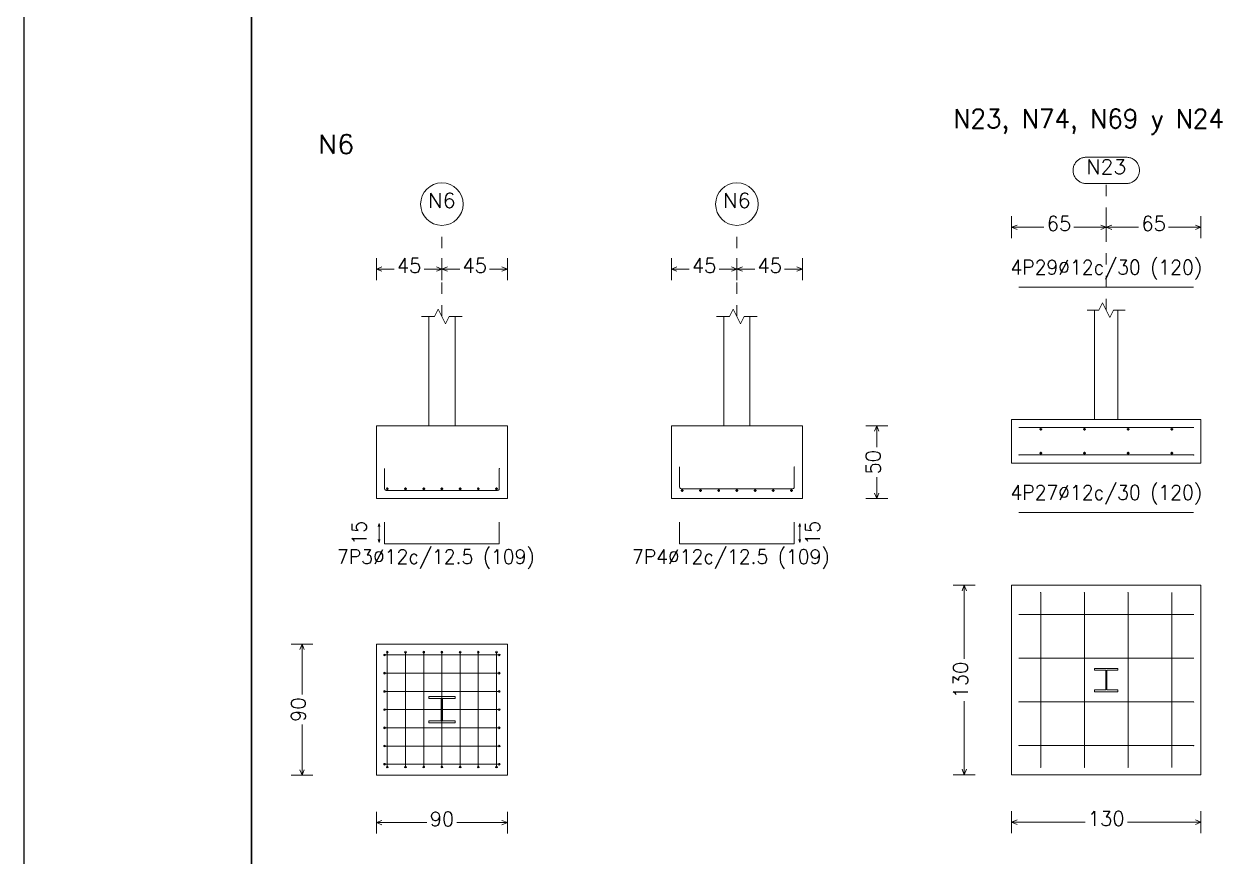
# Model space of a CAD drawing. Header units: inches. Extents: x 72863 to 72995, y 49095 to 49225.
# Drawn here: x 72952.65 to 72963.2, y 49174.96 to 49182.28 of the extents above; entities that cross this region are included whole.
import ezdxf
from ezdxf.enums import TextEntityAlignment as Align

# ---------------------------------------------------------------- set-up
doc = ezdxf.new("R2010")
doc.units = ezdxf.units.IN
doc.linetypes.add('CYPE_PUNTO', pattern=[0.075, 0, -0.075])
doc.layers.get('0').update_dxf_attribs({"lineweight": 15})
for name, color, linetype, lineweight in [('CIM_COTAS', 2, 'Continuous', 9), ('CIM_DIB_ARMADOS', 4, 'Continuous', 9), ('CIM_GEOMETRIA', 2, 'Continuous', 9), ('CIM_REFEREN', 2, 'Continuous', 9), ('CIM_TXT_ARMADOS', 3, 'Continuous', 9)]:
    doc.layers.add(name, color=color, linetype=linetype, lineweight=lineweight)
doc.layers.add('VG', color=7, linetype='Continuous')
doc.styles.add('CYPETXT', font='romans__.ttf', dxfattribs={"height": 0.2})

# ---------------------------------------------------------------- blocks, each defined once
blk = doc.blocks.new('PLANTILLA')
at = {"layer": 'VG'}
for p, q in [((72862.71, 49224.711), (72862.71, 49195.011)), ((72864.71, 49196.011), (72864.71, 49223.711))]:
    blk.add_line(p, q, dxfattribs=at)
blk.add_lwpolyline([(72903.71, 49199.561), (72903.71, 49223.711), (72864.71, 49223.711), (72864.71, 49196.011), (72885.71, 49196.011), (72885.71, 49199.611)], dxfattribs=at)

msp = doc.modelspace()

# ---------------------------------------------------------------- hatches: boundary and pattern name
at = {"layer": 'CIM_DIB_ARMADOS'}
h = msp.add_hatch(color=256, dxfattribs=at)
edge = h.paths.add_edge_path()
edge.add_arc((72961.3917, 49178.7363), 0.00102, 0, 360)
h = msp.add_hatch(color=256, dxfattribs=at)
edge = h.paths.add_edge_path()
edge.add_arc((72962.9277, 49178.7363), 0.00102, 0, 360)
h = msp.add_hatch(color=256, dxfattribs=at)
edge = h.paths.add_edge_path()
edge.add_arc((72961.3917, 49178.4957), 0.00102, 0, 360)
h = msp.add_hatch(color=256, dxfattribs=at)
edge = h.paths.add_edge_path()
edge.add_arc((72962.9277, 49178.4957), 0.00102, 0, 360)
h = msp.add_hatch(color=256, dxfattribs=at)
edge = h.paths.add_edge_path()
edge.add_arc((72958.4088, 49178.3907), 0.00102, 0, 360)
h = msp.add_hatch(color=256, dxfattribs=at)
edge = h.paths.add_edge_path()
edge.add_arc((72959.4174, 49178.3907), 0.00102, 0, 360)
h = msp.add_hatch(color=256, dxfattribs=at)
edge = h.paths.add_edge_path()
edge.add_arc((72955.8162, 49178.3754), 0.00102, 0, 360)
h = msp.add_hatch(color=256, dxfattribs=at)
edge = h.paths.add_edge_path()
edge.add_arc((72956.8248, 49178.3754), 0.00102, 0, 360)
h = msp.add_hatch(color=256, dxfattribs=at)
edge = h.paths.add_edge_path()
edge.add_arc((72961.5837, 49177.2861), 0.00102, 0, 360)
h = msp.add_hatch(color=256, dxfattribs=at)
edge = h.paths.add_edge_path()
edge.add_arc((72961.5837, 49177.2861), 0.00102, 0, 360)
h = msp.add_hatch(color=256, dxfattribs=at)
edge = h.paths.add_edge_path()
edge.add_arc((72961.9677, 49177.2861), 0.00102, 0, 360)
h = msp.add_hatch(color=256, dxfattribs=at)
edge = h.paths.add_edge_path()
edge.add_arc((72961.9677, 49177.2861), 0.00102, 0, 360)
h = msp.add_hatch(color=256, dxfattribs=at)
edge = h.paths.add_edge_path()
edge.add_arc((72962.3517, 49177.2861), 0.00102, 0, 360)
h = msp.add_hatch(color=256, dxfattribs=at)
edge = h.paths.add_edge_path()
edge.add_arc((72962.3517, 49177.2861), 0.00102, 0, 360)
h = msp.add_hatch(color=256, dxfattribs=at)
edge = h.paths.add_edge_path()
edge.add_arc((72962.7357, 49177.2861), 0.00102, 0, 360)
h = msp.add_hatch(color=256, dxfattribs=at)
edge = h.paths.add_edge_path()
edge.add_arc((72962.7357, 49177.2861), 0.00102, 0, 360)
h = msp.add_hatch(color=256, dxfattribs=at)
edge = h.paths.add_edge_path()
edge.add_arc((72961.3917, 49177.0941), 0.00102, 0, 360)
h = msp.add_hatch(color=256, dxfattribs=at)
edge = h.paths.add_edge_path()
edge.add_arc((72961.3917, 49177.0941), 0.00102, 0, 360)
h = msp.add_hatch(color=256, dxfattribs=at)
edge = h.paths.add_edge_path()
edge.add_arc((72962.9277, 49177.0941), 0.00102, 0, 360)
h = msp.add_hatch(color=256, dxfattribs=at)
edge = h.paths.add_edge_path()
edge.add_arc((72962.9277, 49177.0941), 0.00102, 0, 360)
h = msp.add_hatch(color=256, dxfattribs=at)
edge = h.paths.add_edge_path()
edge.add_arc((72955.8162, 49176.7382), 0.00102, 0, 360)
h = msp.add_hatch(color=256, dxfattribs=at)
edge = h.paths.add_edge_path()
edge.add_arc((72955.8405, 49176.7626), 0.00102, 0, 360)
h = msp.add_hatch(color=256, dxfattribs=at)
edge = h.paths.add_edge_path()
edge.add_arc((72956.0005, 49176.7626), 0.00102, 0, 360)
h = msp.add_hatch(color=256, dxfattribs=at)
edge = h.paths.add_edge_path()
edge.add_arc((72956.1605, 49176.7626), 0.00102, 0, 360)
h = msp.add_hatch(color=256, dxfattribs=at)
edge = h.paths.add_edge_path()
edge.add_arc((72956.3205, 49176.7626), 0.00102, 0, 360)
h = msp.add_hatch(color=256, dxfattribs=at)
edge = h.paths.add_edge_path()
edge.add_arc((72956.4805, 49176.7626), 0.00102, 0, 360)
h = msp.add_hatch(color=256, dxfattribs=at)
edge = h.paths.add_edge_path()
edge.add_arc((72956.6405, 49176.7626), 0.00102, 0, 360)
h = msp.add_hatch(color=256, dxfattribs=at)
edge = h.paths.add_edge_path()
edge.add_arc((72956.8005, 49176.7626), 0.00102, 0, 360)
h = msp.add_hatch(color=256, dxfattribs=at)
edge = h.paths.add_edge_path()
edge.add_arc((72956.8248, 49176.7382), 0.00102, 0, 360)
h = msp.add_hatch(color=256, dxfattribs=at)
edge = h.paths.add_edge_path()
edge.add_arc((72961.3917, 49176.7101), 0.00102, 0, 360)
h = msp.add_hatch(color=256, dxfattribs=at)
edge = h.paths.add_edge_path()
edge.add_arc((72961.3917, 49176.7101), 0.00102, 0, 360)
h = msp.add_hatch(color=256, dxfattribs=at)
edge = h.paths.add_edge_path()
edge.add_arc((72962.9277, 49176.7101), 0.00102, 0, 360)
h = msp.add_hatch(color=256, dxfattribs=at)
edge = h.paths.add_edge_path()
edge.add_arc((72962.9277, 49176.7101), 0.00102, 0, 360)
h = msp.add_hatch(color=256, dxfattribs=at)
edge = h.paths.add_edge_path()
edge.add_arc((72955.8162, 49176.5782), 0.00102, 0, 360)
h = msp.add_hatch(color=256, dxfattribs=at)
edge = h.paths.add_edge_path()
edge.add_arc((72956.8248, 49176.5782), 0.00102, 0, 360)
h = msp.add_hatch(color=256, dxfattribs=at)
edge = h.paths.add_edge_path()
edge.add_arc((72955.8162, 49176.4182), 0.00102, 0, 360)
h = msp.add_hatch(color=256, dxfattribs=at)
edge = h.paths.add_edge_path()
edge.add_arc((72956.8248, 49176.4182), 0.00102, 0, 360)
h = msp.add_hatch(color=256, dxfattribs=at)
edge = h.paths.add_edge_path()
edge.add_arc((72961.3917, 49176.3261), 0.00102, 0, 360)
h = msp.add_hatch(color=256, dxfattribs=at)
edge = h.paths.add_edge_path()
edge.add_arc((72961.3917, 49176.3261), 0.00102, 0, 360)
h = msp.add_hatch(color=256, dxfattribs=at)
edge = h.paths.add_edge_path()
edge.add_arc((72962.9277, 49176.3261), 0.00102, 0, 360)
h = msp.add_hatch(color=256, dxfattribs=at)
edge = h.paths.add_edge_path()
edge.add_arc((72962.9277, 49176.3261), 0.00102, 0, 360)
h = msp.add_hatch(color=256, dxfattribs=at)
edge = h.paths.add_edge_path()
edge.add_arc((72955.8162, 49176.2582), 0.00102, 0, 360)
h = msp.add_hatch(color=256, dxfattribs=at)
edge = h.paths.add_edge_path()
edge.add_arc((72956.8248, 49176.2582), 0.00102, 0, 360)
h = msp.add_hatch(color=256, dxfattribs=at)
edge = h.paths.add_edge_path()
edge.add_arc((72955.8162, 49176.0982), 0.00102, 0, 360)
h = msp.add_hatch(color=256, dxfattribs=at)
edge = h.paths.add_edge_path()
edge.add_arc((72956.8248, 49176.0982), 0.00102, 0, 360)
h = msp.add_hatch(color=256, dxfattribs=at)
edge = h.paths.add_edge_path()
edge.add_arc((72955.8162, 49175.9382), 0.00102, 0, 360)
h = msp.add_hatch(color=256, dxfattribs=at)
edge = h.paths.add_edge_path()
edge.add_arc((72956.8248, 49175.9382), 0.00102, 0, 360)
h = msp.add_hatch(color=256, dxfattribs=at)
edge = h.paths.add_edge_path()
edge.add_arc((72961.3917, 49175.9421), 0.00102, 0, 360)
h = msp.add_hatch(color=256, dxfattribs=at)
edge = h.paths.add_edge_path()
edge.add_arc((72961.3917, 49175.9421), 0.00102, 0, 360)
h = msp.add_hatch(color=256, dxfattribs=at)
edge = h.paths.add_edge_path()
edge.add_arc((72962.9277, 49175.9421), 0.00102, 0, 360)
h = msp.add_hatch(color=256, dxfattribs=at)
edge = h.paths.add_edge_path()
edge.add_arc((72962.9277, 49175.9421), 0.00102, 0, 360)
h = msp.add_hatch(color=256, dxfattribs=at)
edge = h.paths.add_edge_path()
edge.add_arc((72955.8162, 49175.7782), 0.00102, 0, 360)
h = msp.add_hatch(color=256, dxfattribs=at)
edge = h.paths.add_edge_path()
edge.add_arc((72955.8405, 49175.7539), 0.00102, 0, 360)
h = msp.add_hatch(color=256, dxfattribs=at)
edge = h.paths.add_edge_path()
edge.add_arc((72956.0005, 49175.7539), 0.00102, 0, 360)
h = msp.add_hatch(color=256, dxfattribs=at)
edge = h.paths.add_edge_path()
edge.add_arc((72956.1605, 49175.7539), 0.00102, 0, 360)
h = msp.add_hatch(color=256, dxfattribs=at)
edge = h.paths.add_edge_path()
edge.add_arc((72956.3205, 49175.7539), 0.00102, 0, 360)
h = msp.add_hatch(color=256, dxfattribs=at)
edge = h.paths.add_edge_path()
edge.add_arc((72956.4805, 49175.7539), 0.00102, 0, 360)
h = msp.add_hatch(color=256, dxfattribs=at)
edge = h.paths.add_edge_path()
edge.add_arc((72956.6405, 49175.7539), 0.00102, 0, 360)
h = msp.add_hatch(color=256, dxfattribs=at)
edge = h.paths.add_edge_path()
edge.add_arc((72956.8005, 49175.7539), 0.00102, 0, 360)
h = msp.add_hatch(color=256, dxfattribs=at)
edge = h.paths.add_edge_path()
edge.add_arc((72956.8248, 49175.7782), 0.00102, 0, 360)
h = msp.add_hatch(color=256, dxfattribs=at)
edge = h.paths.add_edge_path()
edge.add_arc((72961.5837, 49175.7501), 0.00102, 0, 360)
h = msp.add_hatch(color=256, dxfattribs=at)
edge = h.paths.add_edge_path()
edge.add_arc((72961.5837, 49175.7501), 0.00102, 0, 360)
h = msp.add_hatch(color=256, dxfattribs=at)
edge = h.paths.add_edge_path()
edge.add_arc((72961.9677, 49175.7501), 0.00102, 0, 360)
h = msp.add_hatch(color=256, dxfattribs=at)
edge = h.paths.add_edge_path()
edge.add_arc((72961.9677, 49175.7501), 0.00102, 0, 360)
h = msp.add_hatch(color=256, dxfattribs=at)
edge = h.paths.add_edge_path()
edge.add_arc((72962.3517, 49175.7501), 0.00102, 0, 360)
h = msp.add_hatch(color=256, dxfattribs=at)
edge = h.paths.add_edge_path()
edge.add_arc((72962.3517, 49175.7501), 0.00102, 0, 360)
h = msp.add_hatch(color=256, dxfattribs=at)
edge = h.paths.add_edge_path()
edge.add_arc((72962.7357, 49175.7501), 0.00102, 0, 360)
h = msp.add_hatch(color=256, dxfattribs=at)
edge = h.paths.add_edge_path()
edge.add_arc((72962.7357, 49175.7501), 0.00102, 0, 360)

# ---------------------------------------------------------------- linework, layer by layer
at = {"layer": 'CIM_COTAS', "linetype": 'CYPE_PUNTO'}
for p, q in [((72962.1597, 49179.768), (72962.1597, 49180.8803)), ((72956.3205, 49179.7117), (72956.3205, 49180.5123)), ((72958.9131, 49179.7117), (72958.9131, 49180.5123))]:
    msp.add_line(p, q, dxfattribs=at)
at = {"layer": 'CIM_COTAS'}
for p, q in [((72961.3277, 49180.4003), (72961.3277, 49180.5923)), ((72961.3277, 49180.4963), (72961.3757, 49180.5155)), ((72961.3277, 49180.4963), (72961.3757, 49180.4771)), ((72961.3277, 49180.4963), (72961.6122, 49180.4963)), ((72961.8753, 49180.4963), (72962.1597, 49180.4963)), ((72962.1597, 49180.4963), (72962.1117, 49180.5155)), ((72962.1597, 49180.4963), (72962.1117, 49180.4771)), ((72962.1597, 49180.4003), (72962.1597, 49180.5923)), ((72962.1597, 49180.4003), (72962.1597, 49180.5923)), ((72962.1597, 49180.4963), (72962.2077, 49180.5155)), ((72962.1597, 49180.4963), (72962.2077, 49180.4771)), ((72962.1597, 49180.4963), (72962.4442, 49180.4963)), ((72962.7073, 49180.4963), (72962.9917, 49180.4963)), ((72962.9917, 49180.4963), (72962.9437, 49180.5155)), ((72962.9917, 49180.4963), (72962.9437, 49180.4771)), ((72962.9917, 49180.4003), (72962.9917, 49180.5923)), ((72955.7445, 49180.0323), (72955.7445, 49180.2243)), ((72956.3205, 49180.0323), (72956.3205, 49180.2243)), ((72956.3205, 49180.0323), (72956.3205, 49180.2243)), ((72956.8965, 49180.0323), (72956.8965, 49180.2243)), ((72958.3371, 49180.0323), (72958.3371, 49180.2243)), ((72958.9131, 49180.0323), (72958.9131, 49180.2243)), ((72958.9131, 49180.0323), (72958.9131, 49180.2243)), ((72959.4891, 49180.0323), (72959.4891, 49180.2243)), ((72955.7445, 49180.1283), (72955.7925, 49180.1475)), ((72955.7445, 49180.1283), (72955.7925, 49180.1091)), ((72955.7445, 49180.1283), (72955.901, 49180.1283)), ((72956.164, 49180.1283), (72956.3205, 49180.1283)), ((72956.3205, 49180.1283), (72956.2725, 49180.1475)), ((72956.3205, 49180.1283), (72956.2725, 49180.1091)), ((72956.3205, 49180.1283), (72956.3685, 49180.1475)), ((72956.3205, 49180.1283), (72956.3685, 49180.1091)), ((72956.3205, 49180.1283), (72956.477, 49180.1283)), ((72956.74, 49180.1283), (72956.8965, 49180.1283)), ((72956.8965, 49180.1283), (72956.8485, 49180.1475)), ((72956.8965, 49180.1283), (72956.8485, 49180.1091)), ((72958.3371, 49180.1283), (72958.3851, 49180.1475)), ((72958.3371, 49180.1283), (72958.3851, 49180.1091)), ((72958.3371, 49180.1283), (72958.4936, 49180.1283)), ((72958.7566, 49180.1283), (72958.9131, 49180.1283)), ((72958.9131, 49180.1283), (72958.8651, 49180.1475)), ((72958.9131, 49180.1283), (72958.8651, 49180.1091)), ((72958.9131, 49180.1283), (72958.9611, 49180.1475)), ((72958.9131, 49180.1283), (72958.9611, 49180.1091)), ((72958.9131, 49180.1283), (72959.0696, 49180.1283)), ((72959.3326, 49180.1283), (72959.4891, 49180.1283)), ((72959.4891, 49180.1283), (72959.4411, 49180.1475)), ((72959.4891, 49180.1283), (72959.4411, 49180.1091)), ((72960.0469, 49178.7517), (72960.2389, 49178.7517)), ((72960.1429, 49178.7517), (72960.1237, 49178.7037)), ((72960.1429, 49178.7517), (72960.1621, 49178.7037)), ((72960.1429, 49178.5632), (72960.1429, 49178.7517)), ((72960.1429, 49178.1117), (72960.1429, 49178.3002)), ((72960.0469, 49178.1117), (72960.2389, 49178.1117)), ((72960.1429, 49178.1117), (72960.1237, 49178.1597)), ((72960.1429, 49178.1117), (72960.1621, 49178.1597)), ((72960.8151, 49177.3501), (72961.0071, 49177.3501)), ((72960.9111, 49177.3501), (72960.8919, 49177.3021)), ((72960.9111, 49177.3501), (72960.9303, 49177.3021)), ((72960.9111, 49176.7033), (72960.9111, 49177.3501)), ((72954.9947, 49176.8342), (72955.1867, 49176.8342)), ((72955.0907, 49176.8342), (72955.0715, 49176.7862)), ((72955.0907, 49176.8342), (72955.1099, 49176.7862)), ((72955.0907, 49176.3898), (72955.0907, 49176.8342)), ((72960.9111, 49175.6861), (72960.9111, 49176.3328)), ((72955.0907, 49175.6822), (72955.0907, 49176.1267)), ((72954.9947, 49175.6822), (72955.1867, 49175.6822)), ((72955.0907, 49175.6822), (72955.0715, 49175.7302)), ((72955.0907, 49175.6822), (72955.1099, 49175.7302)), ((72960.8151, 49175.6861), (72961.0071, 49175.6861)), ((72960.9111, 49175.6861), (72960.8919, 49175.7341)), ((72960.9111, 49175.6861), (72960.9303, 49175.7341)), ((72955.7445, 49175.1696), (72955.7445, 49175.3616)), ((72956.8965, 49175.1696), (72956.8965, 49175.3616)), ((72961.3277, 49175.1734), (72961.3277, 49175.3654)), ((72962.9917, 49175.1734), (72962.9917, 49175.3654)), ((72955.7445, 49175.2656), (72955.7925, 49175.2848)), ((72955.7445, 49175.2656), (72955.7925, 49175.2464)), ((72955.7445, 49175.2656), (72956.189, 49175.2656)), ((72956.452, 49175.2656), (72956.8965, 49175.2656)), ((72956.8965, 49175.2656), (72956.8485, 49175.2848)), ((72956.8965, 49175.2656), (72956.8485, 49175.2464)), ((72961.3277, 49175.2694), (72961.3757, 49175.2886)), ((72961.3277, 49175.2694), (72961.3757, 49175.2502)), ((72961.3277, 49175.2694), (72961.9745, 49175.2694)), ((72962.345, 49175.2694), (72962.9917, 49175.2694)), ((72962.9917, 49175.2694), (72962.9437, 49175.2886)), ((72962.9917, 49175.2694), (72962.9437, 49175.2502))]:
    msp.add_line(p, q, dxfattribs=at)
msp.add_lwpolyline([(72962.3364, 49181.1107), (72962.3441, 49181.1104), (72962.3517, 49181.1097), (72962.3593, 49181.1084), (72962.3668, 49181.1066), (72962.3742, 49181.1043), (72962.3814, 49181.1016), (72962.3883, 49181.0983), (72962.3951, 49181.0946), (72962.4016, 49181.0905), (72962.4078, 49181.0859), (72962.4137, 49181.0809), (72962.4192, 49181.0756), (72962.4244, 49181.0699), (72962.4291, 49181.0638), (72962.4335, 49181.0575), (72962.4374, 49181.0509), (72962.4409, 49181.044), (72962.4439, 49181.0369), (72962.4464, 49181.0296), (72962.4484, 49181.0222), (72962.45, 49181.0147), (72962.451, 49181.007), (72962.4515, 49180.9993), (72962.4515, 49180.9917), (72962.451, 49180.984), (72962.45, 49180.9763), (72962.4484, 49180.9688), (72962.4464, 49180.9614), (72962.4439, 49180.9541), (72962.4409, 49180.947), (72962.4374, 49180.9401), (72962.4335, 49180.9335), (72962.4291, 49180.9272), (72962.4244, 49180.9211), (72962.4192, 49180.9154), (72962.4137, 49180.9101), (72962.4078, 49180.9051), (72962.4016, 49180.9005), (72962.3951, 49180.8964), (72962.3883, 49180.8927), (72962.3814, 49180.8894), (72962.3742, 49180.8867), (72962.3668, 49180.8844), (72962.3593, 49180.8826), (72962.3517, 49180.8813), (72962.3441, 49180.8806), (72962.3364, 49180.8803), (72961.9831, 49180.8803), (72961.9754, 49180.8806), (72961.9677, 49180.8813), (72961.9602, 49180.8826), (72961.9527, 49180.8844), (72961.9453, 49180.8867), (72961.9381, 49180.8894), (72961.9311, 49180.8927), (72961.9244, 49180.8964), (72961.9179, 49180.9005), (72961.9117, 49180.9051), (72961.9058, 49180.9101), (72961.9003, 49180.9154), (72961.8951, 49180.9211), (72961.8904, 49180.9272), (72961.886, 49180.9335), (72961.8821, 49180.9401), (72961.8786, 49180.947), (72961.8756, 49180.9541), (72961.8731, 49180.9614), (72961.871, 49180.9688), (72961.8695, 49180.9763), (72961.8685, 49180.984), (72961.868, 49180.9917), (72961.868, 49180.9993), (72961.8685, 49181.007), (72961.8695, 49181.0147), (72961.871, 49181.0222), (72961.8731, 49181.0296), (72961.8756, 49181.0369), (72961.8786, 49181.044), (72961.8821, 49181.0509), (72961.886, 49181.0575), (72961.8904, 49181.0638), (72961.8951, 49181.0699), (72961.9003, 49181.0756), (72961.9058, 49181.0809), (72961.9117, 49181.0859), (72961.9179, 49181.0905), (72961.9244, 49181.0946), (72961.9311, 49181.0983), (72961.9381, 49181.1016), (72961.9453, 49181.1043), (72961.9527, 49181.1066), (72961.9602, 49181.1084), (72961.9677, 49181.1097), (72961.9754, 49181.1104), (72961.9831, 49181.1107), (72962.3364, 49181.1107)], close=True, dxfattribs=at)
for centre in [(72956.3205, 49180.6994), (72958.9131, 49180.6994)]:
    msp.add_circle(centre, 0.1871, dxfattribs=at)
at = {"layer": 'CIM_DIB_ARMADOS'}
for p, q in [((72961.3917, 49179.9683), (72962.9277, 49179.9683)), ((72961.3917, 49178.7363), (72962.9277, 49178.7363)), ((72961.5722, 49178.7209), (72961.5953, 49178.7209)), ((72961.5837, 49178.7094), (72961.5837, 49178.7325)), ((72961.9562, 49178.7209), (72961.9793, 49178.7209)), ((72961.9677, 49178.7094), (72961.9677, 49178.7325)), ((72962.3402, 49178.7209), (72962.3633, 49178.7209)), ((72962.3517, 49178.7094), (72962.3517, 49178.7325)), ((72962.7242, 49178.7209), (72962.7473, 49178.7209)), ((72962.7357, 49178.7094), (72962.7357, 49178.7325)), ((72961.3917, 49178.4957), (72962.9277, 49178.4957)), ((72961.5722, 49178.511), (72961.5953, 49178.511)), ((72961.5837, 49178.4995), (72961.5837, 49178.5225)), ((72961.9562, 49178.511), (72961.9793, 49178.511)), ((72961.9677, 49178.4995), (72961.9677, 49178.5225)), ((72962.3402, 49178.511), (72962.3633, 49178.511)), ((72962.3517, 49178.4995), (72962.3517, 49178.5225)), ((72962.7242, 49178.511), (72962.7473, 49178.511)), ((72962.7357, 49178.4995), (72962.7357, 49178.5225)), ((72955.829, 49178.1987), (72955.852, 49178.1987)), ((72955.8405, 49178.1872), (72955.8405, 49178.2102)), ((72955.989, 49178.1987), (72956.012, 49178.1987)), ((72956.0005, 49178.1872), (72956.0005, 49178.2102)), ((72956.149, 49178.1987), (72956.172, 49178.1987)), ((72956.1605, 49178.1872), (72956.1605, 49178.2102)), ((72956.309, 49178.1987), (72956.332, 49178.1987)), ((72956.3205, 49178.1872), (72956.3205, 49178.2102)), ((72956.469, 49178.1987), (72956.492, 49178.1987)), ((72956.4805, 49178.1872), (72956.4805, 49178.2102)), ((72956.629, 49178.1987), (72956.652, 49178.1987)), ((72956.6405, 49178.1872), (72956.6405, 49178.2102)), ((72956.789, 49178.1987), (72956.812, 49178.1987)), ((72956.8005, 49178.1872), (72956.8005, 49178.2102)), ((72958.4216, 49178.1834), (72958.4446, 49178.1834)), ((72958.4331, 49178.1718), (72958.4331, 49178.1949)), ((72958.5816, 49178.1834), (72958.6046, 49178.1834)), ((72958.5931, 49178.1718), (72958.5931, 49178.1949)), ((72958.7416, 49178.1834), (72958.7646, 49178.1834)), ((72958.7531, 49178.1718), (72958.7531, 49178.1949)), ((72958.9016, 49178.1834), (72958.9246, 49178.1834)), ((72958.9131, 49178.1718), (72958.9131, 49178.1949)), ((72959.0616, 49178.1834), (72959.0846, 49178.1834)), ((72959.0731, 49178.1718), (72959.0731, 49178.1949)), ((72959.2216, 49178.1834), (72959.2446, 49178.1834)), ((72959.2331, 49178.1718), (72959.2331, 49178.1949)), ((72959.3816, 49178.1834), (72959.4046, 49178.1834)), ((72959.3931, 49178.1718), (72959.3931, 49178.1949)), ((72961.3917, 49177.9901), (72962.9277, 49177.9901)), ((72961.5837, 49175.7501), (72961.5837, 49177.2861)), ((72961.5837, 49175.7501), (72961.5837, 49177.2861)), ((72961.9677, 49175.7501), (72961.9677, 49177.2861)), ((72961.9677, 49175.7501), (72961.9677, 49177.2861)), ((72962.3517, 49175.7501), (72962.3517, 49177.2861)), ((72962.3517, 49175.7501), (72962.3517, 49177.2861)), ((72962.7357, 49175.7501), (72962.7357, 49177.2861)), ((72962.7357, 49175.7501), (72962.7357, 49177.2861)), ((72961.3917, 49177.0941), (72962.9277, 49177.0941)), ((72961.3917, 49177.0941), (72962.9277, 49177.0941)), ((72961.3917, 49176.7101), (72962.9277, 49176.7101)), ((72961.3917, 49176.7101), (72962.9277, 49176.7101)), ((72961.3917, 49176.3261), (72962.9277, 49176.3261)), ((72961.3917, 49176.3261), (72962.9277, 49176.3261)), ((72961.3917, 49175.9421), (72962.9277, 49175.9421)), ((72961.3917, 49175.9421), (72962.9277, 49175.9421))]:
    msp.add_line(p, q, dxfattribs=at)
for points in [[(72959.4174, 49178.3907), (72959.4174, 49178.2141), (72959.4154, 49178.2064), (72959.4098, 49178.2008), (72959.4021, 49178.1987), (72958.4242, 49178.1987), (72958.4165, 49178.2008), (72958.4109, 49178.2064), (72958.4088, 49178.2141), (72958.4088, 49178.3907)], [(72955.8162, 49178.3754), (72955.8162, 49178.1987), (72955.8182, 49178.191), (72955.8238, 49178.1854), (72955.8315, 49178.1834), (72956.8094, 49178.1834), (72956.8171, 49178.1854), (72956.8227, 49178.191), (72956.8248, 49178.1987), (72956.8248, 49178.3754)], [(72955.8162, 49177.9062), (72955.8162, 49177.7142), (72956.8248, 49177.7142), (72956.8248, 49177.9062)], [(72959.4174, 49177.9062), (72959.4174, 49177.7142), (72958.4088, 49177.7142), (72958.4088, 49177.9062)], [(72955.8162, 49176.7382), (72955.8182, 49176.7382), (72955.8238, 49176.7382), (72955.8315, 49176.7382), (72956.8094, 49176.7382), (72956.8171, 49176.7382), (72956.8227, 49176.7382), (72956.8248, 49176.7382)], [(72955.8405, 49175.7539), (72955.8405, 49175.756), (72955.8405, 49175.7616), (72955.8405, 49175.7693), (72955.8405, 49176.7472), (72955.8405, 49176.7549), (72955.8405, 49176.7605), (72955.8405, 49176.7626)], [(72956.0005, 49175.7539), (72956.0005, 49175.756), (72956.0005, 49175.7616), (72956.0005, 49175.7693), (72956.0005, 49176.7472), (72956.0005, 49176.7549), (72956.0005, 49176.7605), (72956.0005, 49176.7626)], [(72956.1605, 49175.7539), (72956.1605, 49175.756), (72956.1605, 49175.7616), (72956.1605, 49175.7693), (72956.1605, 49176.7472), (72956.1605, 49176.7549), (72956.1605, 49176.7605), (72956.1605, 49176.7626)], [(72956.3205, 49175.7539), (72956.3205, 49175.756), (72956.3205, 49175.7616), (72956.3205, 49175.7693), (72956.3205, 49176.7472), (72956.3205, 49176.7549), (72956.3205, 49176.7605), (72956.3205, 49176.7626)], [(72956.4805, 49175.7539), (72956.4805, 49175.756), (72956.4805, 49175.7616), (72956.4805, 49175.7693), (72956.4805, 49176.7472), (72956.4805, 49176.7549), (72956.4805, 49176.7605), (72956.4805, 49176.7626)], [(72956.6405, 49175.7539), (72956.6405, 49175.756), (72956.6405, 49175.7616), (72956.6405, 49175.7693), (72956.6405, 49176.7472), (72956.6405, 49176.7549), (72956.6405, 49176.7605), (72956.6405, 49176.7626)], [(72956.8005, 49175.7539), (72956.8005, 49175.756), (72956.8005, 49175.7616), (72956.8005, 49175.7693), (72956.8005, 49176.7472), (72956.8005, 49176.7549), (72956.8005, 49176.7605), (72956.8005, 49176.7626)], [(72955.8162, 49176.5782), (72955.8182, 49176.5782), (72955.8238, 49176.5782), (72955.8315, 49176.5782), (72956.8094, 49176.5782), (72956.8171, 49176.5782), (72956.8227, 49176.5782), (72956.8248, 49176.5782)], [(72955.8162, 49176.4182), (72955.8182, 49176.4182), (72955.8238, 49176.4182), (72955.8315, 49176.4182), (72956.8094, 49176.4182), (72956.8171, 49176.4182), (72956.8227, 49176.4182), (72956.8248, 49176.4182)], [(72955.8162, 49176.2582), (72955.8182, 49176.2582), (72955.8238, 49176.2582), (72955.8315, 49176.2582), (72956.8094, 49176.2582), (72956.8171, 49176.2582), (72956.8227, 49176.2582), (72956.8248, 49176.2582)], [(72955.8162, 49176.0982), (72955.8182, 49176.0982), (72955.8238, 49176.0982), (72955.8315, 49176.0982), (72956.8094, 49176.0982), (72956.8171, 49176.0982), (72956.8227, 49176.0982), (72956.8248, 49176.0982)], [(72955.8162, 49175.9382), (72955.8182, 49175.9382), (72955.8238, 49175.9382), (72955.8315, 49175.9382), (72956.8094, 49175.9382), (72956.8171, 49175.9382), (72956.8227, 49175.9382), (72956.8248, 49175.9382)], [(72955.8162, 49175.7782), (72955.8182, 49175.7782), (72955.8238, 49175.7782), (72955.8315, 49175.7782), (72956.8094, 49175.7782), (72956.8171, 49175.7782), (72956.8227, 49175.7782), (72956.8248, 49175.7782)]]:
    msp.add_lwpolyline(points, dxfattribs=at)
for centre, radius in [((72961.3917, 49178.7363), 0.00102), ((72961.5837, 49178.7209), 0.00768), ((72961.9677, 49178.7209), 0.00768), ((72962.3517, 49178.7209), 0.00768), ((72962.7357, 49178.7209), 0.00768), ((72962.9277, 49178.7363), 0.00102), ((72961.3917, 49178.4957), 0.00102), ((72961.5837, 49178.511), 0.00768), ((72961.9677, 49178.511), 0.00768), ((72962.3517, 49178.511), 0.00768), ((72962.7357, 49178.511), 0.00768), ((72962.9277, 49178.4957), 0.00102), ((72958.4088, 49178.3907), 0.00102), ((72959.4174, 49178.3907), 0.00102), ((72955.8162, 49178.3754), 0.00102), ((72956.8248, 49178.3754), 0.00102), ((72955.8405, 49178.1987), 0.00768), ((72956.0005, 49178.1987), 0.00768), ((72956.1605, 49178.1987), 0.00768), ((72956.3205, 49178.1987), 0.00768), ((72956.4805, 49178.1987), 0.00768), ((72956.6405, 49178.1987), 0.00768), ((72956.8005, 49178.1987), 0.00768), ((72958.4331, 49178.1834), 0.00768), ((72958.5931, 49178.1834), 0.00768), ((72958.7531, 49178.1834), 0.00768), ((72958.9131, 49178.1834), 0.00768), ((72959.0731, 49178.1834), 0.00768), ((72959.2331, 49178.1834), 0.00768), ((72959.3931, 49178.1834), 0.00768), ((72961.5837, 49177.2861), 0.00102), ((72961.5837, 49177.2861), 0.00102), ((72961.9677, 49177.2861), 0.00102), ((72961.9677, 49177.2861), 0.00102), ((72962.3517, 49177.2861), 0.00102), ((72962.3517, 49177.2861), 0.00102), ((72962.7357, 49177.2861), 0.00102), ((72962.7357, 49177.2861), 0.00102), ((72961.3917, 49177.0941), 0.00102), ((72961.3917, 49177.0941), 0.00102), ((72962.9277, 49177.0941), 0.00102), ((72962.9277, 49177.0941), 0.00102), ((72955.8162, 49176.7382), 0.00768), ((72955.8162, 49176.7382), 0.00102), ((72955.8405, 49176.7626), 0.00768), ((72955.8405, 49176.7626), 0.00102), ((72956.0005, 49176.7626), 0.00768), ((72956.0005, 49176.7626), 0.00102), ((72956.1605, 49176.7626), 0.00768), ((72956.1605, 49176.7626), 0.00102), ((72956.3205, 49176.7626), 0.00768), ((72956.3205, 49176.7626), 0.00102), ((72956.4805, 49176.7626), 0.00768), ((72956.4805, 49176.7626), 0.00102), ((72956.6405, 49176.7626), 0.00768), ((72956.6405, 49176.7626), 0.00102), ((72956.8005, 49176.7626), 0.00768), ((72956.8005, 49176.7626), 0.00102), ((72956.8248, 49176.7382), 0.00768), ((72956.8248, 49176.7382), 0.00102), ((72961.3917, 49176.7101), 0.00102), ((72961.3917, 49176.7101), 0.00102), ((72962.9277, 49176.7101), 0.00102), ((72962.9277, 49176.7101), 0.00102), ((72955.8162, 49176.5782), 0.00768), ((72955.8162, 49176.5782), 0.00102), ((72956.8248, 49176.5782), 0.00768), ((72956.8248, 49176.5782), 0.00102), ((72955.8162, 49176.4182), 0.00768), ((72955.8162, 49176.4182), 0.00102), ((72956.8248, 49176.4182), 0.00768), ((72956.8248, 49176.4182), 0.00102), ((72961.3917, 49176.3261), 0.00102), ((72961.3917, 49176.3261), 0.00102), ((72962.9277, 49176.3261), 0.00102), ((72962.9277, 49176.3261), 0.00102), ((72955.8162, 49176.2582), 0.00768), ((72955.8162, 49176.2582), 0.00102), ((72956.8248, 49176.2582), 0.00768), ((72956.8248, 49176.2582), 0.00102), ((72955.8162, 49176.0982), 0.00768), ((72955.8162, 49176.0982), 0.00102), ((72956.8248, 49176.0982), 0.00768), ((72956.8248, 49176.0982), 0.00102), ((72955.8162, 49175.9382), 0.00768), ((72955.8162, 49175.9382), 0.00102), ((72956.8248, 49175.9382), 0.00768), ((72956.8248, 49175.9382), 0.00102), ((72961.3917, 49175.9421), 0.00102), ((72961.3917, 49175.9421), 0.00102), ((72962.9277, 49175.9421), 0.00102), ((72962.9277, 49175.9421), 0.00102), ((72955.8162, 49175.7782), 0.00768), ((72955.8162, 49175.7782), 0.00102), ((72955.8405, 49175.7539), 0.00768), ((72955.8405, 49175.7539), 0.00102), ((72956.0005, 49175.7539), 0.00768), ((72956.0005, 49175.7539), 0.00102), ((72956.1605, 49175.7539), 0.00768), ((72956.1605, 49175.7539), 0.00102), ((72956.3205, 49175.7539), 0.00768), ((72956.3205, 49175.7539), 0.00102), ((72956.4805, 49175.7539), 0.00768), ((72956.4805, 49175.7539), 0.00102), ((72956.6405, 49175.7539), 0.00768), ((72956.6405, 49175.7539), 0.00102), ((72956.8005, 49175.7539), 0.00768), ((72956.8005, 49175.7539), 0.00102), ((72956.8248, 49175.7782), 0.00768), ((72956.8248, 49175.7782), 0.00102), ((72961.5837, 49175.7501), 0.00102), ((72961.5837, 49175.7501), 0.00102), ((72961.9677, 49175.7501), 0.00102), ((72961.9677, 49175.7501), 0.00102), ((72962.3517, 49175.7501), 0.00102), ((72962.3517, 49175.7501), 0.00102), ((72962.7357, 49175.7501), 0.00102), ((72962.7357, 49175.7501), 0.00102)]:
    msp.add_circle(centre, radius, dxfattribs=at)
at = {"layer": 'CIM_GEOMETRIA'}
for p, q in [((72962.0573, 49179.768), (72962.0573, 49178.808)), ((72962.2621, 49178.808), (72962.2621, 49179.768)), ((72956.2053, 49179.7117), (72956.2053, 49178.7517)), ((72956.4357, 49178.7517), (72956.4357, 49179.7117)), ((72959.0283, 49178.7517), (72959.0283, 49179.7117)), ((72961.3277, 49178.808), (72962.9917, 49178.808)), ((72961.3277, 49178.808), (72961.3277, 49178.424)), ((72962.2621, 49178.808), (72962.0573, 49178.808)), ((72962.0573, 49178.808), (72962.1546, 49178.808)), ((72962.2621, 49178.808), (72962.1649, 49178.808)), ((72962.9917, 49178.424), (72962.9917, 49178.808)), ((72955.7445, 49178.7517), (72956.8965, 49178.7517)), ((72955.7445, 49178.7517), (72955.7445, 49178.1117)), ((72956.4357, 49178.7517), (72956.2053, 49178.7517)), ((72956.2053, 49178.7517), (72956.315, 49178.7517)), ((72956.4357, 49178.7517), (72956.3259, 49178.7517)), ((72956.8965, 49178.1117), (72956.8965, 49178.7517)), ((72958.3371, 49178.7517), (72959.4891, 49178.7517)), ((72958.3371, 49178.1117), (72958.3371, 49178.7517)), ((72959.0283, 49178.7517), (72958.7979, 49178.7517)), ((72959.4891, 49178.1117), (72959.4891, 49178.7517)), ((72962.9917, 49178.424), (72961.3277, 49178.424)), ((72956.8965, 49178.1117), (72955.7445, 49178.1117)), ((72959.4891, 49178.1117), (72958.3371, 49178.1117))]:
    msp.add_line(p, q, dxfattribs=at)
for points in [[(72956.1413, 49179.7117), (72956.2565, 49179.7117), (72956.2885, 49179.7757), (72956.3525, 49179.6477), (72956.3845, 49179.7117), (72956.4997, 49179.7117)], [(72958.7339, 49179.7117), (72958.8491, 49179.7117), (72958.8811, 49179.7757), (72958.9451, 49179.6477), (72958.9771, 49179.7117), (72959.0923, 49179.7117)], [(72961.9933, 49179.768), (72962.0957, 49179.768), (72962.1277, 49179.832), (72962.1917, 49179.704), (72962.2237, 49179.768), (72962.3261, 49179.768)], [(72959.0283, 49178.7517), (72959.0104, 49178.7517), (72958.8158, 49178.7517), (72958.7979, 49178.7517), (72958.7979, 49179.7117)]]:
    msp.add_lwpolyline(points, dxfattribs=at)
for points in [[(72961.3277, 49175.6861), (72962.9917, 49175.6861), (72962.9917, 49177.3501), (72961.3277, 49177.3501), (72961.3277, 49175.6861)], [(72955.7445, 49175.6822), (72956.8965, 49175.6822), (72956.8965, 49176.8342), (72955.7445, 49176.8342), (72955.7445, 49175.6822)], [(72962.0573, 49176.4157), (72962.2621, 49176.4157), (72962.2621, 49176.4323), (72962.1649, 49176.4323), (72962.1649, 49176.6038), (72962.2621, 49176.6038), (72962.2621, 49176.6205), (72962.0573, 49176.6205), (72962.0573, 49176.6038), (72962.1546, 49176.6038), (72962.1546, 49176.4323), (72962.0573, 49176.4323), (72962.0573, 49176.4157)], [(72956.2053, 49176.143), (72956.4357, 49176.143), (72956.4357, 49176.161), (72956.3259, 49176.161), (72956.3259, 49176.3555), (72956.4357, 49176.3555), (72956.4357, 49176.3734), (72956.2053, 49176.3734), (72956.2053, 49176.3555), (72956.315, 49176.3555), (72956.315, 49176.161), (72956.2053, 49176.161), (72956.2053, 49176.143)]]:
    msp.add_lwpolyline(points, close=True, dxfattribs=at)
at = {"layer": 'CIM_TXT_ARMADOS'}
for p, q in [((72955.7602, 49177.8677), (72955.7682, 49177.8933)), ((72955.7762, 49177.8677), (72955.7682, 49177.8933)), ((72955.7682, 49177.8933), (72955.7682, 49177.7272)), ((72959.4574, 49177.8677), (72959.4654, 49177.8933)), ((72959.4734, 49177.8677), (72959.4654, 49177.8933)), ((72959.4654, 49177.8933), (72959.4654, 49177.7272)), ((72955.7602, 49177.7528), (72955.7682, 49177.7272)), ((72955.7762, 49177.7528), (72955.7682, 49177.7272)), ((72959.4574, 49177.7528), (72959.4654, 49177.7272)), ((72959.4734, 49177.7528), (72959.4654, 49177.7272))]:
    msp.add_line(p, q, dxfattribs=at)

# ---------------------------------------------------------------- block references
msp.add_blockref('PLANTILLA', (89.9371, -34.6325))

# ---------------------------------------------------------------- texts
at = {"layer": 'CIM_COTAS', "style": 'CYPETXT'}
for s, width, p, p2 in [('N23', 0.924861, (72961.9831, 49180.9635), (72962.3364, 49180.9635)), ('N6', 0.950013, (72956.1976, 49180.6674), (72956.4434, 49180.6674)), ('N6', 0.950013, (72958.7902, 49180.6674), (72959.036, 49180.6674)), ('65', 0.872087, (72961.6362, 49180.4643), (72961.8513, 49180.4643)), ('65', 0.872087, (72962.4682, 49180.4643), (72962.6833, 49180.4643)), ('45', 0.872087, (72955.925, 49180.0963), (72956.14, 49180.0963)), ('45', 0.872087, (72956.501, 49180.0963), (72956.716, 49180.0963)), ('45', 0.872087, (72958.5176, 49180.0963), (72958.7326, 49180.0963)), ('45', 0.872087, (72959.0936, 49180.0963), (72959.3086, 49180.0963)), ('90', 0.872087, (72956.213, 49175.2336), (72956.428, 49175.2336)), ('130', 0.872087, (72961.9985, 49175.2374), (72962.321, 49175.2374))]:
    msp.add_text(s, height=0.128, dxfattribs=dict(at, width=width)).set_placement(p, p2, align=Align.FIT)
at = {"layer": 'CIM_COTAS', "style": 'CYPETXT', "width": 0.872087}
for s, p, p2 in [('50', (72960.1749, 49178.3242), (72960.1749, 49178.5392)), ('130', (72960.9431, 49176.3568), (72960.9431, 49176.6793)), ('90', (72955.1227, 49176.1507), (72955.1227, 49176.3658))]:
    msp.add_text(s, height=0.128, rotation=90, dxfattribs=at).set_placement(p, p2, align=Align.FIT)
at = {"layer": 'CIM_REFEREN', "style": 'CYPETXT'}
for s, width, p, p2 in [('N23, N74, N69 y N24', 0.805814, (72960.8151, 49181.3667), (72963.1938, 49181.3667)), ('N6', 0.950013, (72955.2318, 49181.1426), (72955.5513, 49181.1426))]:
    msp.add_text(s, height=0.1664, dxfattribs=dict(at, width=width)).set_placement(p, p2, align=Align.FIT)
at = {"layer": 'CIM_TXT_ARMADOS', "style": 'CYPETXT'}
for s, width, p, p2 in [('4P29%%c12c/30 (120)', 0.829545, (72961.3178, 49180.0803), (72963.0017, 49180.0803)), ('4P27%%c12c/30 (120)', 0.829545, (72961.3178, 49178.1021), (72963.0017, 49178.1021)), ('7P3%%c12c/12.5 (109)', 0.830232, (72955.3979, 49177.5382), (72957.1355, 49177.5382)), ('7P4%%c12c/12.5 (109)', 0.830232, (72957.9906, 49177.5382), (72959.7282, 49177.5382))]:
    msp.add_text(s, height=0.128, dxfattribs=dict(at, width=width)).set_placement(p, p2, align=Align.FIT)
at = {"layer": 'CIM_TXT_ARMADOS', "style": 'CYPETXT', "width": 0.872087}
for p, p2 in [((72955.6562, 49177.7027), (72955.6562, 49177.9178)), ((72959.6414, 49177.7027), (72959.6414, 49177.9178))]:
    msp.add_text('15', height=0.128, rotation=90, dxfattribs=at).set_placement(p, p2, align=Align.FIT)

doc.saveas('drawing.dxf')
